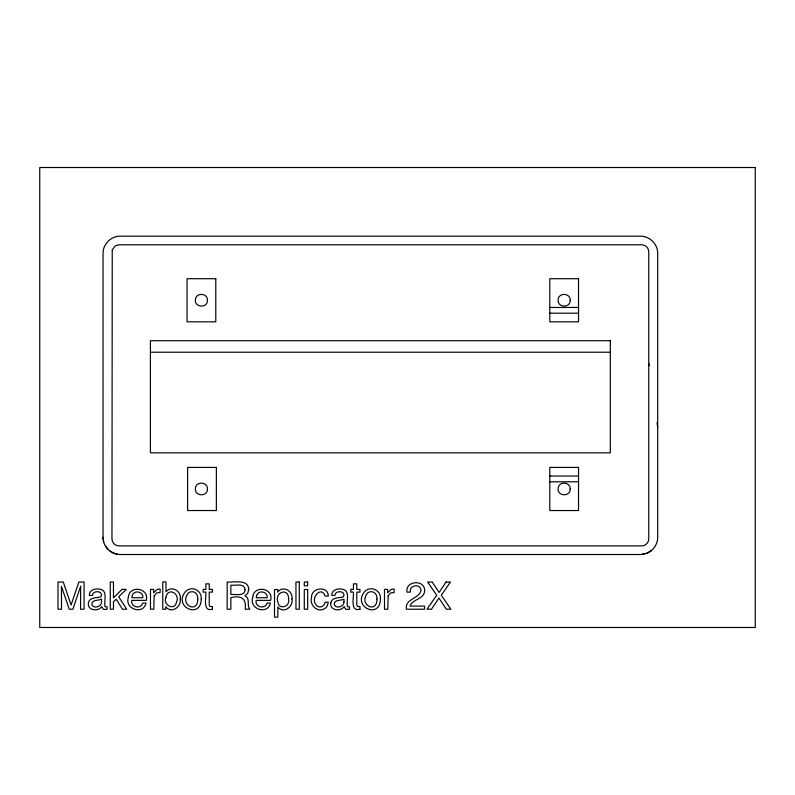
<?xml version="1.0" encoding="UTF-8"?>
<svg xmlns="http://www.w3.org/2000/svg" width="795" height="795" viewBox="0 0 795 795"><rect width="100%" height="100%" fill="white"/><g stroke="black" fill="none" stroke-linecap="round" stroke-linejoin="round"><path stroke-width="1.19" d="M650.946 550.945C655.14 547.725 657.694 542.558 657.694 537.271L657.694 253.416C657.882 244.204 649.664 235.976 640.442 236.175L120.293 236.175C111.071 235.976 102.853 244.204 103.042 253.416L103.042 537.271C102.853 546.483 111.071 554.711 120.293 554.513L640.442 554.513L647.051 553.201L650.946 550.945L647.051 553.201L642.698 554.363M648.77 363.593L649.108 365.581M549.792 307.456L578.531 307.456M549.792 313.21L578.531 313.21M150.414 352.225L610.322 352.225M549.792 476.046L578.531 476.046M549.792 481.79L578.531 481.79M118.038 554.363L113.695 553.201L109.79 550.945M105.357 545.887L108.1 549.464M657.018 422.682L657.694 427.541M103.042 537.271L103.638 541.733M80.653 586.283L80.573 609.228L84.081 609.228L84.081 582.029L78.854 582.029L71.093 605.025L63.282 582.029L58.005 582.029L58.005 609.228L61.523 609.228L61.424 586.283L69.245 609.228L72.892 609.228L80.653 586.283M288.565 599.192C290.563 606.545 278.866 610.441 277.882 602.133C274.136 591.887 289.072 587.147 288.565 599.192M165.926 597.303C162.478 604.995 174.671 611.335 176.48 602.272C180.485 593.428 167.884 586.789 165.926 597.303M180.227 598.933C181.787 606.814 171.024 614.257 165.837 606.694L165.837 609.228L162.766 609.228L162.766 581.93L166.006 581.93L166.006 591.808C171.064 585.07 181.797 591.063 180.227 598.933M201.244 598.893C201.105 619.643 172.992 607.062 185.305 591.788A8.189 8.189 0 0 1 190.084 589.006C196.057 587.515 201.91 592.822 201.244 598.893M311.521 597.393C309.364 604.836 317.066 612.955 324.37 608.781A6.807 6.807 0 0 0 327.371 605.621L328.335 602.212L325.095 602.212C324.708 605.194 321.935 607.619 318.875 606.823A4.084 4.084 0 0 1 316.172 604.916C310.02 598.178 321.399 585.19 325.095 596.061L328.335 596.061C328.206 585.448 311.193 587.426 311.521 597.393M380.437 598.893C380.288 619.643 352.175 607.062 364.488 591.788A8.189 8.189 0 0 1 369.278 589.006C375.24 587.515 381.103 592.822 380.437 598.893M128.353 597.413C124.348 609.119 143.428 615.39 146.022 603.007L142.742 603.007C141.132 609.606 130.41 607.41 131.761 600.374L146.3 600.374C149.48 587.773 129.138 584.762 128.353 597.413M252.721 597.413C248.716 609.119 267.806 615.39 270.389 603.007L267.12 603.007C265.5 609.606 254.778 607.41 256.139 600.374L270.668 600.374C273.858 587.773 253.506 584.762 252.721 597.413M291.964 598.874C293.713 606.694 283.338 614.217 277.843 607.002L277.843 617.139L274.504 617.139L274.504 589.493L277.743 589.493L277.743 592.116C282.573 585.021 293.434 591.023 291.964 598.874M244.989 589.711C245.059 596.757 234.962 593.994 230.858 594.491L230.858 585.19C234.952 585.826 244.81 582.685 244.989 589.711M88.424 602.719C86.874 610.361 98.083 612.2 101.71 606.605L103.29 609.348L107.077 609.318L107.077 606.863L105.089 606.655C103.509 601.348 108.339 590.884 100.19 589.244C95.758 588.032 88.96 589.801 89.338 595.455L92.449 595.455C92.528 591.45 97.646 591.023 100.418 592.494L101.631 594.968L100.836 596.896C96.702 597.999 89.537 597.174 88.424 602.719M330.859 602.719C329.309 610.361 340.508 612.2 344.136 606.605L345.726 609.348L349.502 609.318L349.502 606.863L347.514 606.655C345.934 601.348 350.764 590.884 342.625 589.244C338.183 588.032 331.396 589.801 331.763 595.455L334.874 595.455C334.963 591.45 340.071 591.023 342.854 592.494L344.066 594.968L343.261 596.896C339.127 597.999 331.972 597.174 330.859 602.719M424.639 590.566C424.6 599.221 412.466 598.874 410.021 606.078L424.51 606.078L424.51 609.228L406.305 609.228C404.903 598.665 418.866 598.874 420.953 590.715C421.082 583.182 408.799 584.832 410.339 592.116L406.951 592.116C405.092 580.569 424.838 579.207 424.639 590.566M197.766 598.993C198.074 614.008 179.879 605.204 187.58 594.064A4.531 4.531 0 0 1 190.601 591.878C194.934 590.635 198.323 594.879 197.766 598.993M376.949 598.993C377.257 614.008 359.072 605.204 366.763 594.064A4.531 4.531 0 0 1 369.784 591.878C374.127 590.635 377.506 594.879 376.949 598.993M248.726 589.363L247.722 593.358L244.89 595.862C250.057 597.741 247.175 604.17 249.044 608.016L249.769 609.228L245.248 609.228C246.45 598.595 241.591 595.167 230.858 597.562L230.858 609.228L227.171 609.228L227.171 582.029C233.601 582.646 248.338 578.73 248.726 589.363M101.541 601.825C101.81 606.356 94.615 609.049 92.061 605.243C90.541 599.351 98.341 600.901 101.541 599.142L101.541 601.825M343.967 601.825C344.235 606.356 337.04 609.049 334.496 605.243C332.966 599.351 340.767 600.901 343.967 599.142L343.967 601.825M207.445 300.272C207.714 308.53 194.119 307.675 195.421 299.516C196.017 292.252 207.753 292.987 207.445 300.272M207.445 488.975C207.714 497.233 194.119 496.378 195.421 488.219C196.017 480.955 207.753 481.691 207.445 488.975M570.194 300.272C570.462 308.53 556.868 307.675 558.169 299.516C558.776 292.252 570.512 292.987 570.194 300.272M570.194 488.975C570.462 497.233 556.868 496.378 558.169 488.219C558.776 480.955 570.512 481.691 570.194 488.975M112.244 249.869L111.966 538.762C111.857 542.627 115.225 546.006 119.101 545.887L641.635 545.887C645.51 546.006 648.879 542.627 648.77 538.762L648.77 251.926C648.879 248.05 645.51 244.681 641.635 244.79L119.101 244.79L115.404 245.744L112.244 249.869M154.16 595.833L153.823 609.228L150.484 609.228L150.484 589.393L153.654 589.393L153.654 592.822L157.191 589.314L160.133 589.045L160.133 592.563L156.814 592.871L154.16 595.833M388.159 595.833L387.821 609.228L384.492 609.228L384.492 589.393L387.652 589.393L387.652 592.822L391.2 589.314L394.141 589.045L394.141 592.563L390.812 592.871L388.159 595.833M132.318 595.395L131.851 597.731L142.871 597.731C143.527 591.569 134.226 589.602 132.318 595.395M256.686 595.395L256.228 597.731L267.249 597.731C267.895 591.569 258.604 589.602 256.686 595.395M446.045 582.029L439.158 592.434L432.212 582.029L427.601 582.029L436.733 595.286L426.985 609.228L431.437 609.228L438.969 598.049L446.303 609.228L450.874 609.228L441.305 595.286L450.437 582.029L446.045 582.029M122.023 589.393L113.466 597.82L113.466 582.029L110.266 582.029L110.266 609.228L113.466 609.228L113.466 601.785L116.259 599.231L122.45 609.228L126.703 609.228L118.684 596.826L126.286 589.393L122.023 589.393M212.414 609.228C202.298 612.16 206.382 597.164 205.875 592.116L203.192 592.116L203.192 589.393L205.875 589.393L205.875 583.858L209.244 583.858L209.244 589.393L212.414 589.393L212.414 592.116L209.244 592.116L209.244 605.065L209.95 606.456L212.414 606.605L212.414 609.228M359.966 609.228C349.85 612.16 353.934 597.164 353.437 592.116L350.744 592.116L350.744 589.393L353.437 589.393L353.437 583.858L356.806 583.858L356.806 589.393L359.966 589.393L359.966 592.116L356.806 592.116L356.806 605.065L357.502 606.456L359.966 606.605L359.966 609.228M755.25 167.516L39.75 167.516L39.75 627.484L755.25 627.484L755.25 167.516M215.783 278.717L187.034 278.717L187.034 321.826L215.783 321.826L215.783 278.717M578.531 278.717L549.792 278.717L549.792 321.826L578.531 321.826L578.531 278.717M610.322 340.727L150.414 340.727L150.414 452.832L610.322 452.832L610.322 340.727M216.359 467.42L187.61 467.42L187.61 510.529L216.359 510.529L216.359 467.42M578.531 467.42L549.792 467.42L549.792 510.539L578.531 510.539L578.531 467.42M299.288 582.029L295.949 582.029L295.949 609.228L299.288 609.228L299.288 582.029M307.675 582.029L304.286 582.029L304.286 585.806L307.675 585.806L307.675 582.029M307.675 589.493L304.286 589.493L304.286 609.228L307.675 609.228L307.675 589.493"/></g></svg>
